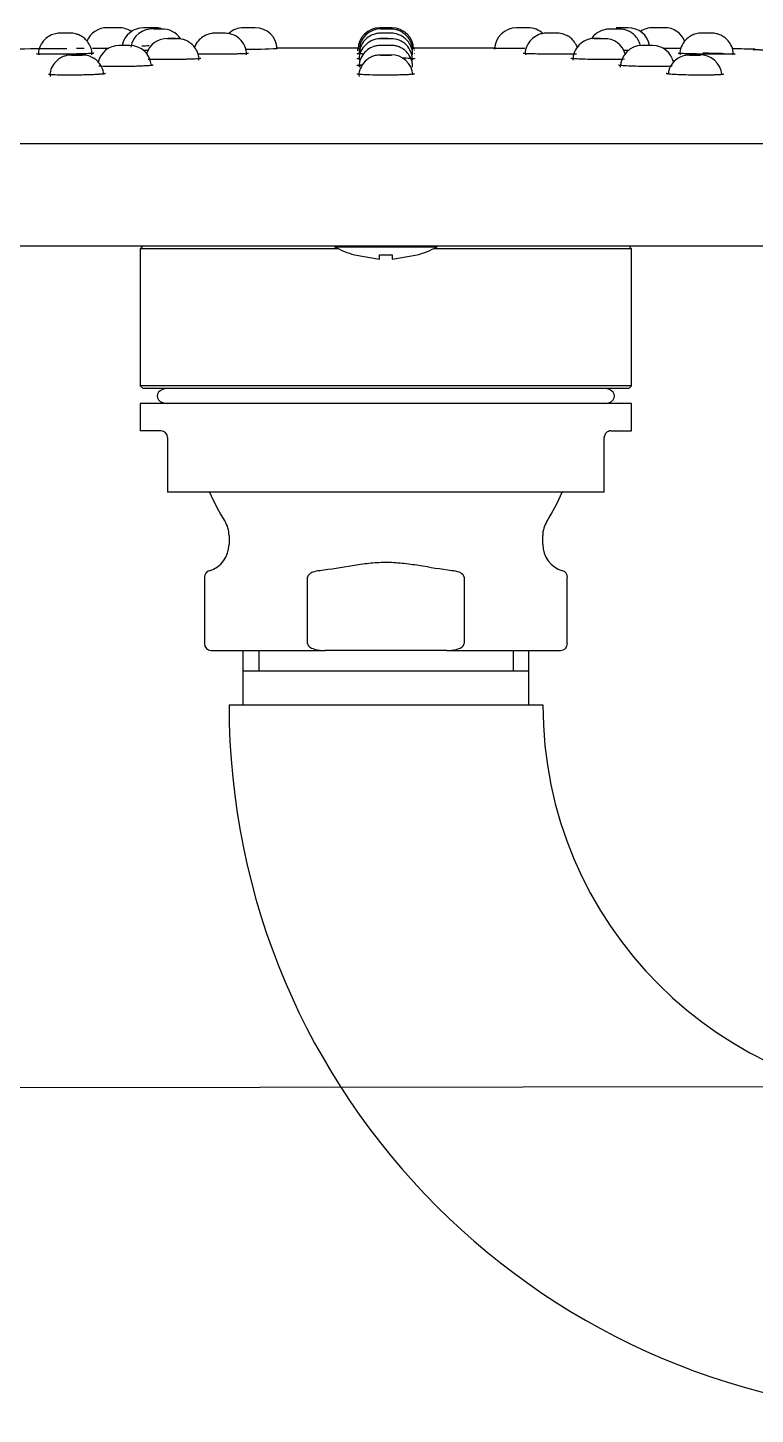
# Model space of a CAD drawing. Header units: centimetres. Extents: x -1797 to 2001, y -8788 to 1856.
# Drawn here: x -775.05 to -769.75, y 468 to 478.1 of the extents above; entities that cross this region are included whole.
import ezdxf

# ---------------------------------------------------------------- set-up
doc = ezdxf.new("R2010")
doc.units = ezdxf.units.CM
doc.header["$LTSCALE"] = 100
doc.header["$MEASUREMENT"] = 0
for name, color, linetype in [('DIM', 1, 'Continuous'), ('ID_Flooring_02', 127, 'Continuous'), ('ID_Furniture-Fixed_02', 145, 'Continuous')]:
    doc.layers.add(name, color=color, linetype=linetype)

# ---------------------------------------------------------------- blocks, each defined once
blk = doc.blocks.new('SHOWE')
at = {"layer": 'ID_Furniture-Fixed_02'}
for p, q in [((3684.82, -5439.137), (3682.535, -5439.137)), ((3682.637, -5439.137), (3682.637, -5439.534)), ((3684.719, -5439.534), (3684.719, -5439.137)), ((3684.719, -5439.385), (3682.637, -5439.385)), ((3682.752, -5439.534), (3682.752, -5439.385)), ((3684.603, -5439.534), (3684.603, -5439.385)), ((3682.357, -5439.584), (3682.357, -5440.067)), ((3683.235, -5439.534), (3682.406, -5439.534)), ((3683.108, -5440.067), (3683.108, -5439.584)), ((3683.235, -5439.534), (3684.12, -5439.534)), ((3684.95, -5439.534), (3684.12, -5439.534)), ((3684.248, -5439.584), (3684.248, -5440.067)), ((3684.999, -5440.067), (3684.999, -5439.584)), ((3682.535, -5440.306), (3682.535, -5440.37)), ((3684.82, -5440.37), (3684.82, -5440.306)), ((3682.088, -5440.687), (3685.268, -5440.687)), ((3682.088, -5440.687), (3682.088, -5441.084)), ((3685.268, -5441.084), (3685.268, -5440.687)), ((3682.039, -5441.134), (3681.89, -5441.134)), ((3681.89, -5441.134), (3681.89, -5441.332)), ((3685.317, -5441.134), (3685.466, -5441.134)), ((3685.466, -5441.332), (3685.466, -5441.134)), ((3681.89, -5441.332), (3685.466, -5441.332)), ((3681.909, -5441.442), (3681.89, -5441.462)), ((3681.909, -5441.442), (3685.446, -5441.442)), ((3685.466, -5441.462), (3685.446, -5441.442)), ((3681.89, -5441.462), (3685.466, -5441.462)), ((3681.89, -5441.462), (3681.89, -5442.46)), ((3685.466, -5442.46), (3685.466, -5441.462)), ((3681.89, -5442.46), (3683.331, -5442.46)), ((3681.89, -5442.46), (3681.909, -5442.48)), ((3683.632, -5442.384), (3683.449, -5442.416)), ((3683.632, -5442.416), (3683.632, -5442.384)), ((3683.678, -5442.415), (3683.632, -5442.416)), ((3683.724, -5442.416), (3683.678, -5442.415)), ((3683.724, -5442.384), (3683.724, -5442.416)), ((3683.906, -5442.416), (3683.724, -5442.384)), ((3684.024, -5442.46), (3685.466, -5442.46)), ((3685.446, -5442.48), (3685.466, -5442.46)), ((3694.08, -5442.48), (3673.276, -5442.48)), ((3683.678, -5442.474), (3683.305, -5442.474)), ((3683.305, -5442.474), (3683.305, -5442.48)), ((3684.051, -5442.474), (3683.678, -5442.474)), ((3684.051, -5442.48), (3684.051, -5442.474)), ((3673.276, -5443.225), (3694.08, -5443.225)), ((3681.736, -5443.941), (3681.814, -5443.941)), ((3682.885, -5443.921), (3683.481, -5443.921)), ((3683.66, -5443.941), (3683.713, -5443.941)), ((3683.661, -5443.941), (3683.717, -5443.941)), ((3683.876, -5443.921), (3684.476, -5443.921)), ((3685.542, -5443.941), (3685.62, -5443.941)), ((3681.31, -5444.03), (3681.363, -5444.03)), ((3681.648, -5444.07), (3681.734, -5444.07)), ((3681.914, -5444.07), (3682, -5444.07)), ((3681.974, -5444.06), (3682.054, -5444.06)), ((3682.083, -5443.99), (3682.162, -5443.99)), ((3682.43, -5444.03), (3682.431, -5444.03)), ((3682.435, -5444.03), (3682.48, -5444.03)), ((3682.463, -5444.03), (3682.506, -5444.03)), ((3682.642, -5444.07), (3682.727, -5444.07)), ((3683.635, -5444.07), (3683.721, -5444.07)), ((3683.638, -5443.99), (3683.718, -5443.99)), ((3683.638, -5444.03), (3683.718, -5444.03)), ((3683.638, -5444.06), (3683.718, -5444.06)), ((3683.662, -5443.991), (3683.713, -5443.991)), ((3683.662, -5444.03), (3683.713, -5444.03)), ((3683.663, -5444.06), (3683.712, -5444.06)), ((3684.629, -5444.07), (3684.714, -5444.07)), ((3684.847, -5444.03), (3684.926, -5444.03)), ((3684.863, -5444.03), (3684.917, -5444.03)), ((3685.194, -5443.99), (3685.273, -5443.99)), ((3685.21, -5443.991), (3685.264, -5443.991)), ((3685.312, -5444.06), (3685.367, -5444.06)), ((3685.356, -5444.07), (3685.442, -5444.07)), ((3685.622, -5444.07), (3685.708, -5444.07)), ((3685.984, -5444.03), (3686.018, -5444.03)), ((3686.017, -5444.03), (3686.042, -5444.03))]:
    blk.add_line(p, q, dxfattribs=at)
for centre, radius, start, end in [((3679.654, -5439.137), 5.166, 0, 90), ((3679.654, -5439.137), 2.881, 0, 90), ((3682.406, -5439.584), 0.0497, 90, 180), ((3684.95, -5439.584), 0.0497, 0, 90), ((3682.406, -5440.067), 0.0497, 180, 253.7398), ((3682.337, -5440.306), 0.199, 0, 73.7398), ((3685.019, -5440.306), 0.199, 106.2602, 180), ((3684.95, -5440.067), 0.0497, 286.2602, 0), ((3682.337, -5440.37), 0.199, 327.5383, 0), ((3685.019, -5440.37), 0.199, 180, 212.4617), ((3683.678, -5441.223), 1.391, 147.5383, 157.3119), ((3683.678, -5441.223), 1.391, 22.6881, 32.4617), ((3682.039, -5441.084), 0.0497, 270, 0), ((3685.317, -5441.084), 0.0497, 180, 270), ((3683.678, -5443.176), 0.795, 106.7357, 117.9532), ((3683.678, -5443.176), 0.795, 62.0468, 73.2719), ((3681.389, -5443.714), 0.158, 185.5372, 272.0925), ((3683.638, -5443.715), 0.157, 184.15, 270.9146), ((3681.738, -5443.782), 0.159, 191.9053, 269.2121), ((3681.812, -5443.782), 0.159, 270.7524, 359.5), ((3682.161, -5443.836), 0.155, 269.4617, 1.0637), ((3683.639, -5443.836), 0.154, 178.7811, 270.6908), ((3684.849, -5443.874), 0.156, 179.3295, 275.0121), ((3685.544, -5443.782), 0.159, 184.7315, 269.2476), ((3685.618, -5443.782), 0.159, 270.7895, 347.5465), ((3682.436, -5294.894), 149.027, 269.44353, 269.50516), ((3681.648, -5443.911), 0.159, 202.0028, 270), ((3681.914, -5443.911), 0.159, 190.8069, 270), ((3682.084, -5443.835), 0.155, 196.3184, 271.4867), ((3682.727, -5443.911), 0.159, 270, 359.5), ((3683.678, -5447.261), 3.348, 93.4825, 93.573), ((3683.635, -5443.911), 0.159, 180.5, 270), ((3683.716, -5443.906), 0.155, 268.7005, 1.1365), ((3683.721, -5443.911), 0.159, 270, 359.5), ((3683.678, -5447.261), 3.348, 86.4268, 86.7003), ((3684.68, -5447.296), 3.383, 89.6536, 93.5621), ((3684.629, -5443.911), 0.159, 181.8267, 270), ((3685.272, -5443.836), 0.155, 267.1515, 343.7558), ((3685.379, -5443.903), 0.158, 265.9081, 350.6416), ((3685.394, -5442.708), 1.229, 270.3385, 272.805), ((3685.442, -5443.911), 0.159, 270, 349.1931), ((3685.708, -5443.911), 0.159, 270, 337.4898), ((3684.92, -5294.894), 149.027, 270.36671, 270.38831), ((3684.92, -5294.894), 149.027, 270.41545, 270.55141), ((3681.36, -5431.056), 12.974, 269.939, 270.0927), ((3681.734, -5443.911), 0.159, 270, 304.5651), ((3682.131, -5415.33), 28.661, 269.9701, 270.0573), ((3682.642, -5443.911), 0.159, 227.297, 270), ((3684.714, -5443.911), 0.159, 270, 312.2933), ((3685.304, -5443.905), 0.155, 212.5111, 273.011), ((3685.356, -5443.911), 0.159, 255.1818, 270), ((3685.622, -5443.911), 0.159, 235.4349, 270)]:
    blk.add_arc(centre, radius, start, end, dxfattribs=at)
for centre, major_axis, ratio, start_param, end_param in [((3682.088, -5441.387), (0.0745, 0), 0.733333, 1.570796, 4.712389), ((3685.268, -5441.387), (-0.0745, 0), 0.733333, 1.570796, 4.712389), ((3683.678, -5443.871), (-0.0398, 0), 0.000177, 0.211646, 6.283185)]:
    blk.add_ellipse(centre, major_axis=major_axis, ratio=ratio, start_param=start_param, end_param=end_param, dxfattribs=at)
for centre, major_axis in [((3681.428, -5443.871), (0.0398, 0)), ((3685.928, -5443.871), (-0.0398, 0))]:
    blk.add_ellipse(centre, major_axis=major_axis, ratio=0.000171, dxfattribs=at)
for points, knots in [([(3683.235, -5439.534), (3683.211, -5439.534), (3683.187, -5439.536), (3683.151, -5439.545), (3683.139, -5439.549), (3683.124, -5439.559), (3683.119, -5439.562), (3683.111, -5439.572), (3683.108, -5439.578), (3683.108, -5439.584)], [0, 0, 0, 0, 0.5, 0.5, 0.75, 0.75, 0.875, 0.875, 1, 1, 1, 1]), ([(3684.248, -5439.584), (3684.248, -5439.578), (3684.245, -5439.572), (3684.237, -5439.562), (3684.232, -5439.559), (3684.216, -5439.549), (3684.205, -5439.545), (3684.169, -5439.536), (3684.145, -5439.534), (3684.12, -5439.534)], [0, 0, 0, 0, 0.125, 0.125, 0.25, 0.25, 0.5, 0.5, 1, 1, 1, 1]), ([(3683.108, -5440.067), (3683.108, -5440.072), (3683.11, -5440.076), (3683.114, -5440.084), (3683.118, -5440.087), (3683.128, -5440.096), (3683.136, -5440.1), (3683.161, -5440.11), (3683.179, -5440.113), (3683.197, -5440.115)], [0, 0, 0, 0, 0.125, 0.125, 0.25, 0.25, 0.5, 0.5, 1, 1, 1, 1]), ([(3683.197, -5440.115), (3683.278, -5440.124), (3683.358, -5440.139), (3683.479, -5440.158), (3683.519, -5440.164), (3683.58, -5440.17), (3683.6, -5440.172), (3683.641, -5440.174), (3683.662, -5440.175), (3683.722, -5440.174), (3683.762, -5440.172), (3683.842, -5440.163), (3683.882, -5440.157), (3684, -5440.138), (3684.08, -5440.124), (3684.159, -5440.115)], [0, 0, 0, 0, 0.25, 0.25, 0.375, 0.375, 0.4375, 0.4375, 0.5, 0.5, 0.625, 0.625, 0.75, 0.75, 1, 1, 1, 1]), ([(3684.159, -5440.115), (3684.177, -5440.113), (3684.194, -5440.11), (3684.22, -5440.1), (3684.228, -5440.096), (3684.238, -5440.087), (3684.241, -5440.084), (3684.246, -5440.076), (3684.248, -5440.072), (3684.248, -5440.067)], [0, 0, 0, 0, 0.5, 0.5, 0.75, 0.75, 0.875, 0.875, 1, 1, 1, 1]), ([(3681.226, -5443.734), (3681.219, -5443.733), (3681.217, -5443.731), (3681.228, -5443.729), (3681.241, -5443.727), (3681.247, -5443.727)], [0.8749193, 0.8749193, 0.8749193, 0.8749193, 0.9372939, 0.9687809, 1, 1, 1, 1]), ([(3681.247, -5443.727), (3681.254, -5443.727), (3681.269, -5443.726), (3681.299, -5443.725), (3681.334, -5443.724), (3681.385, -5443.724), (3681.455, -5443.724), (3681.535, -5443.727), (3681.597, -5443.73), (3681.624, -5443.733), (3681.632, -5443.735), (3681.635, -5443.736), (3681.636, -5443.736), (3681.636, -5443.737), (3681.636, -5443.737)], [0, 0, 0, 0, 0.0319815, 0.0627738, 0.0935888, 0.1256275, 0.1879663, 0.2503039, 0.312673, 0.3750749, 0.3829363, 0.3907883, 0.4064706, 0.4095279, 0.4095279, 0.4095279, 0.4095279]), ([(3681.442, -5443.871), (3681.447, -5443.871), (3681.455, -5443.871), (3681.465, -5443.871), (3681.465, -5443.871), (3681.469, -5443.871), (3681.471, -5443.871), (3681.478, -5443.871), (3681.495, -5443.869), (3681.524, -5443.862), (3681.562, -5443.843), (3681.597, -5443.808), (3681.619, -5443.766), (3681.622, -5443.739), (3681.623, -5443.729)], [0, 0, 0, 0, 0.0504538, 0.1008884, 0.1527523, 0.1560156, 0.1606696, 0.1795067, 0.2307355, 0.3333953, 0.4890729, 0.6587176, 0.8449096, 0.9508175, 0.9508175, 0.9508175, 0.9508175]), ([(3683.469, -5443.734), (3683.471, -5443.733), (3683.479, -5443.731), (3683.503, -5443.729), (3683.521, -5443.727), (3683.53, -5443.727)], [0.8845476, 0.8845476, 0.8845476, 0.8845476, 0.9372939, 0.9687809, 1, 1, 1, 1]), ([(3683.53, -5443.727), (3683.54, -5443.727), (3683.561, -5443.726), (3683.597, -5443.725), (3683.636, -5443.724), (3683.691, -5443.724), (3683.76, -5443.724), (3683.829, -5443.727), (3683.876, -5443.73), (3683.887, -5443.733), (3683.887, -5443.734)], [0, 0, 0, 0, 0.0319815, 0.0627738, 0.0935888, 0.1256275, 0.1879663, 0.2503039, 0.312673, 0.3750749, 0.3750749, 0.3750749, 0.3750749]), ([(3683.682, -5443.871), (3683.687, -5443.871), (3683.696, -5443.871), (3683.708, -5443.871), (3683.714, -5443.871), (3683.716, -5443.871), (3683.717, -5443.871), (3683.718, -5443.871), (3683.719, -5443.871), (3683.725, -5443.871), (3683.738, -5443.87), (3683.759, -5443.866), (3683.787, -5443.856), (3683.824, -5443.833), (3683.858, -5443.792), (3683.876, -5443.746), (3683.874, -5443.721), (3683.873, -5443.714)], [0, 0, 0, 0, 0.048679, 0.097203, 0.145762, 0.170859, 0.180631, 0.183451, 0.186712, 0.196188, 0.242647, 0.309027, 0.410755, 0.53779, 0.743446, 0.930945, 1, 1, 1, 1]), ([(3685.719, -5443.737), (3685.719, -5443.737), (3685.72, -5443.736), (3685.721, -5443.736), (3685.724, -5443.735), (3685.732, -5443.733), (3685.752, -5443.731), (3685.789, -5443.729), (3685.812, -5443.727), (3685.823, -5443.727)], [0.8414877, 0.8414877, 0.8414877, 0.8414877, 0.8435452, 0.8592222, 0.8670676, 0.8749193, 0.9372939, 0.9687809, 1, 1, 1, 1]), ([(3685.733, -5443.729), (3685.734, -5443.741), (3685.737, -5443.767), (3685.758, -5443.805), (3685.786, -5443.835), (3685.814, -5443.853), (3685.84, -5443.864), (3685.86, -5443.869), (3685.875, -5443.871), (3685.883, -5443.871), (3685.887, -5443.871), (3685.888, -5443.871), (3685.888, -5443.871), (3685.889, -5443.871), (3685.89, -5443.871), (3685.894, -5443.871), (3685.905, -5443.871), (3685.915, -5443.871), (3685.92, -5443.871), (3685.922, -5443.871)], [0.0483186, 0.0483186, 0.0483186, 0.0483186, 0.1671586, 0.3281212, 0.4611046, 0.573495, 0.6660126, 0.7376624, 0.7870287, 0.8143811, 0.820448, 0.8234872, 0.8261615, 0.8303177, 0.8402097, 0.8926219, 0.9396823, 0.9867899, 1, 1, 1, 1]), ([(3685.823, -5443.727), (3685.836, -5443.727), (3685.86, -5443.726), (3685.9, -5443.725), (3685.941, -5443.724), (3685.995, -5443.724), (3686.058, -5443.724), (3686.114, -5443.727), (3686.131, -5443.729), (3686.135, -5443.73)], [0, 0, 0, 0, 0.0319815, 0.0627738, 0.0935888, 0.1256275, 0.1879663, 0.2503039, 0.312673, 0.312673, 0.312673, 0.312673]), ([(3685.922, -5443.871), (3685.927, -5443.871), (3685.937, -5443.871), (3685.951, -5443.871), (3685.961, -5443.871), (3685.965, -5443.871), (3685.967, -5443.871), (3685.967, -5443.871), (3685.968, -5443.871), (3685.968, -5443.871), (3685.974, -5443.871), (3685.985, -5443.87), (3686.005, -5443.867), (3686.032, -5443.859), (3686.067, -5443.839), (3686.101, -5443.803), (3686.123, -5443.757), (3686.123, -5443.728), (3686.123, -5443.714)], [0, 0, 0, 0, 0.047035, 0.093913, 0.140662, 0.187649, 0.200192, 0.206074, 0.208903, 0.211329, 0.215748, 0.261379, 0.321973, 0.406023, 0.532468, 0.702312, 0.878625, 1, 1, 1, 1]), ([(3681.15, -5443.873), (3681.15, -5443.881), (3681.148, -5443.905), (3681.163, -5443.944), (3681.189, -5443.981), (3681.218, -5444.004), (3681.245, -5444.019), (3681.269, -5444.026), (3681.286, -5444.029), (3681.298, -5444.03), (3681.304, -5444.03), (3681.306, -5444.03), (3681.306, -5444.03), (3681.306, -5444.03), (3681.307, -5444.03), (3681.307, -5444.03), (3681.308, -5444.03), (3681.31, -5444.03), (3681.313, -5444.03), (3681.314, -5444.03)], [0, 0, 0, 0, 0.081975, 0.282355, 0.443578, 0.579563, 0.6934, 0.784741, 0.852019, 0.89426, 0.914033, 0.917049, 0.918515, 0.919769, 0.921656, 0.925699, 0.941362, 0.990969, 1, 1, 1, 1]), ([(3681.381, -5444.03), (3681.381, -5444.03), (3681.383, -5444.03), (3681.39, -5444.03), (3681.403, -5444.029), (3681.425, -5444.024), (3681.455, -5444.013), (3681.492, -5443.988), (3681.523, -5443.946), (3681.539, -5443.902), (3681.537, -5443.879), (3681.536, -5443.873)], [0, 0, 0, 0, 0.004106, 0.029338, 0.074726, 0.166853, 0.30115, 0.465547, 0.702264, 0.932197, 1, 1, 1, 1]), ([(3681.593, -5443.789), (3681.6, -5443.789), (3681.615, -5443.788), (3681.645, -5443.787), (3681.68, -5443.787), (3681.731, -5443.787), (3681.801, -5443.787), (3681.88, -5443.789), (3681.943, -5443.792), (3681.97, -5443.794), (3681.979, -5443.796), (3681.981, -5443.796), (3681.983, -5443.797), (3681.984, -5443.797), (3681.984, -5443.797)], [0, 0, 0, 0, 0.0319616, 0.0627503, 0.0935661, 0.1255954, 0.1880308, 0.2504807, 0.3128343, 0.3752206, 0.3830803, 0.3909305, 0.4066091, 0.4122742, 0.4122742, 0.4122742, 0.4122742]), ([(3681.941, -5443.84), (3681.949, -5443.839), (3681.963, -5443.839), (3681.993, -5443.838), (3682.028, -5443.838), (3682.08, -5443.838), (3682.15, -5443.838), (3682.229, -5443.84), (3682.292, -5443.842), (3682.318, -5443.844), (3682.326, -5443.845), (3682.329, -5443.845), (3682.33, -5443.846), (3682.331, -5443.846), (3682.331, -5443.846)], [0, 0, 0, 0, 0.0319875, 0.0627928, 0.0935959, 0.1255649, 0.1880565, 0.250576, 0.3129169, 0.3752328, 0.3830813, 0.3909294, 0.4066265, 0.4120967, 0.4120967, 0.4120967, 0.4120967]), ([(3682.506, -5444.03), (3682.506, -5444.03), (3682.506, -5444.03), (3682.506, -5444.03), (3682.507, -5444.03), (3682.51, -5444.03), (3682.519, -5444.03), (3682.538, -5444.028), (3682.573, -5444.018), (3682.613, -5443.993), (3682.647, -5443.95), (3682.664, -5443.906), (3682.663, -5443.881), (3682.662, -5443.873)], [0, 0, 0, 0, 0.00099, 0.003823, 0.006552, 0.010825, 0.039617, 0.117678, 0.245005, 0.468292, 0.680612, 0.90708, 1, 1, 1, 1]), ([(3683.559, -5443.85), (3683.549, -5443.85), (3683.518, -5443.849), (3683.488, -5443.847), (3683.474, -5443.846), (3683.47, -5443.845), (3683.469, -5443.845), (3683.469, -5443.845), (3683.469, -5443.844), (3683.469, -5443.844)], [0.7220269, 0.7220269, 0.7220269, 0.7220269, 0.7499247, 0.81232, 0.8436526, 0.8593372, 0.8671853, 0.8750384, 0.881842, 0.881842, 0.881842, 0.881842]), ([(3683.484, -5443.783), (3683.484, -5443.797), (3683.485, -5443.826), (3683.504, -5443.867), (3683.531, -5443.899), (3683.56, -5443.92), (3683.586, -5443.932), (3683.608, -5443.938), (3683.624, -5443.94), (3683.634, -5443.941), (3683.639, -5443.941), (3683.64, -5443.941), (3683.64, -5443.941), (3683.641, -5443.941), (3683.641, -5443.941), (3683.641, -5443.941), (3683.643, -5443.941), (3683.65, -5443.941), (3683.657, -5443.941), (3683.662, -5443.941)], [0, 0, 0, 0, 0.136583, 0.311311, 0.454455, 0.575507, 0.675929, 0.754936, 0.811003, 0.843871, 0.857432, 0.858897, 0.859867, 0.861026, 0.863077, 0.868491, 0.906055, 0.952572, 1, 1, 1, 1]), ([(3683.485, -5443.873), (3683.485, -5443.882), (3683.483, -5443.907), (3683.499, -5443.947), (3683.525, -5443.982), (3683.554, -5444.005), (3683.581, -5444.019), (3683.604, -5444.026), (3683.622, -5444.029), (3683.633, -5444.03), (3683.639, -5444.03), (3683.641, -5444.03), (3683.641, -5444.03), (3683.641, -5444.03), (3683.641, -5444.03), (3683.642, -5444.03), (3683.642, -5444.03)], [0, 0, 0, 0, 0.101613, 0.314684, 0.486751, 0.632013, 0.753433, 0.850524, 0.921574, 0.96565, 0.985754, 0.988458, 0.990263, 0.992447, 0.99641, 1, 1, 1, 1]), ([(3683.662, -5443.941), (3683.662, -5443.941), (3683.665, -5443.941), (3683.676, -5443.941), (3683.69, -5443.941), (3683.702, -5443.941), (3683.711, -5443.941), (3683.715, -5443.941), (3683.715, -5443.941), (3683.715, -5443.941), (3683.716, -5443.941), (3683.717, -5443.941), (3683.726, -5443.941), (3683.742, -5443.939), (3683.775, -5443.931), (3683.813, -5443.911), (3683.849, -5443.872), (3683.871, -5443.827), (3683.872, -5443.798), (3683.872, -5443.783)], [0, 0, 0, 0, 0.001105, 0.044751, 0.088405, 0.131996, 0.175465, 0.219082, 0.229266, 0.230934, 0.231968, 0.233641, 0.241785, 0.314186, 0.387424, 0.555273, 0.707428, 0.878029, 1, 1, 1, 1]), ([(3683.713, -5443.991), (3683.713, -5443.991), (3683.714, -5443.991), (3683.715, -5443.991), (3683.715, -5443.991), (3683.716, -5443.991), (3683.717, -5443.991), (3683.722, -5443.99), (3683.733, -5443.99), (3683.754, -5443.986), (3683.785, -5443.976), (3683.822, -5443.952), (3683.855, -5443.912), (3683.873, -5443.868), (3683.872, -5443.842), (3683.871, -5443.833)], [0, 0, 0, 0, 0.017329, 0.032096, 0.03797, 0.041586, 0.044648, 0.053278, 0.09609, 0.176478, 0.304231, 0.472188, 0.684988, 0.902836, 1, 1, 1, 1]), ([(3683.713, -5444.03), (3683.713, -5444.03), (3683.714, -5444.03), (3683.714, -5444.03), (3683.715, -5444.03), (3683.715, -5444.03), (3683.715, -5444.03), (3683.718, -5444.03), (3683.725, -5444.03), (3683.738, -5444.029), (3683.764, -5444.023), (3683.798, -5444.009), (3683.836, -5443.978), (3683.862, -5443.935), (3683.876, -5443.895), (3683.872, -5443.875), (3683.872, -5443.873)], [0, 0, 0, 0, 0.013485, 0.027662, 0.035101, 0.037538, 0.039806, 0.04351, 0.067453, 0.123714, 0.192692, 0.379461, 0.549582, 0.751328, 0.972907, 1, 1, 1, 1]), ([(3683.857, -5443.791), (3683.862, -5443.791), (3683.879, -5443.793), (3683.887, -5443.794), (3683.887, -5443.796), (3683.886, -5443.796), (3683.883, -5443.797), (3683.872, -5443.799), (3683.858, -5443.8), (3683.849, -5443.8)], [0.2910466, 0.2910466, 0.2910466, 0.2910466, 0.3128343, 0.3752206, 0.3830803, 0.3909305, 0.4066091, 0.4379106, 0.4738975, 0.4738975, 0.4738975, 0.4738975]), ([(3683.863, -5443.841), (3683.866, -5443.842), (3683.88, -5443.843), (3683.887, -5443.844), (3683.887, -5443.845), (3683.886, -5443.845), (3683.885, -5443.845), (3683.885, -5443.845)], [0.29872642, 0.29872642, 0.29872642, 0.29872642, 0.31291688, 0.37523277, 0.38308131, 0.39092939, 0.39535051, 0.39535051, 0.39535051, 0.39535051]), ([(3685.025, -5443.846), (3685.025, -5443.846), (3685.026, -5443.846), (3685.027, -5443.845), (3685.029, -5443.845), (3685.037, -5443.844), (3685.058, -5443.842), (3685.095, -5443.841), (3685.117, -5443.84), (3685.129, -5443.84)], [0.8393183, 0.8393183, 0.8393183, 0.8393183, 0.8436526, 0.8593372, 0.8671853, 0.8750384, 0.9373716, 0.9687935, 1, 1, 1, 1]), ([(3685.04, -5443.833), (3685.039, -5443.837), (3685.036, -5443.858), (3685.05, -5443.897), (3685.074, -5443.936), (3685.103, -5443.961), (3685.131, -5443.977), (3685.155, -5443.985), (3685.174, -5443.989), (3685.186, -5443.99), (3685.193, -5443.99), (3685.196, -5443.991), (3685.196, -5443.991), (3685.196, -5443.991), (3685.197, -5443.991), (3685.197, -5443.991), (3685.197, -5443.991)], [0, 0, 0, 0, 0.044739, 0.269351, 0.447842, 0.597765, 0.723786, 0.825895, 0.902533, 0.952352, 0.977112, 0.981125, 0.983592, 0.986297, 0.990965, 1, 1, 1, 1]), ([(3685.129, -5443.84), (3685.141, -5443.839), (3685.166, -5443.839), (3685.206, -5443.838), (3685.247, -5443.838), (3685.301, -5443.838), (3685.361, -5443.838), (3685.395, -5443.839), (3685.408, -5443.839)], [0, 0, 0, 0, 0.0319875, 0.0627928, 0.0935959, 0.1255649, 0.1880565, 0.2409846, 0.2409846, 0.2409846, 0.2409846]), ([(3685.372, -5443.797), (3685.372, -5443.797), (3685.373, -5443.797), (3685.374, -5443.797), (3685.376, -5443.796), (3685.384, -5443.795), (3685.404, -5443.793), (3685.44, -5443.791), (3685.463, -5443.79), (3685.474, -5443.789)], [0.841988, 0.841988, 0.841988, 0.841988, 0.8435815, 0.8592547, 0.8670984, 0.8749483, 0.9373081, 0.9687805, 1, 1, 1, 1]), ([(3685.474, -5443.789), (3685.487, -5443.789), (3685.511, -5443.788), (3685.551, -5443.787), (3685.592, -5443.787), (3685.646, -5443.787), (3685.71, -5443.787), (3685.75, -5443.789), (3685.765, -5443.79), (3685.767, -5443.79)], [0, 0, 0, 0, 0.0319616, 0.0627503, 0.0935661, 0.1255954, 0.1880308, 0.2504807, 0.2600285, 0.2600285, 0.2600285, 0.2600285]), ([(3685.819, -5443.873), (3685.819, -5443.878), (3685.816, -5443.899), (3685.83, -5443.938), (3685.855, -5443.976), (3685.883, -5444.002), (3685.911, -5444.017), (3685.935, -5444.025), (3685.954, -5444.029), (3685.966, -5444.03), (3685.973, -5444.03), (3685.975, -5444.03), (3685.976, -5444.03), (3685.976, -5444.03), (3685.976, -5444.03), (3685.977, -5444.03), (3685.979, -5444.03), (3685.983, -5444.03), (3685.984, -5444.03)], [0, 0, 0, 0, 0.048249, 0.255812, 0.421107, 0.560064, 0.676796, 0.771235, 0.841908, 0.887601, 0.910129, 0.913776, 0.915803, 0.917782, 0.920966, 0.928566, 0.974791, 1, 1, 1, 1]), ([(3686.038, -5444.03), (3686.038, -5444.03), (3686.042, -5444.03), (3686.046, -5444.03), (3686.048, -5444.03), (3686.049, -5444.03), (3686.049, -5444.03), (3686.05, -5444.03), (3686.05, -5444.03), (3686.052, -5444.03), (3686.06, -5444.03), (3686.081, -5444.028), (3686.116, -5444.018), (3686.157, -5443.992), (3686.19, -5443.95), (3686.208, -5443.906), (3686.206, -5443.881), (3686.205, -5443.873)], [0, 0, 0, 0, 0.003774, 0.053507, 0.091221, 0.098049, 0.103053, 0.104651, 0.106309, 0.110662, 0.123724, 0.195109, 0.340579, 0.516702, 0.712475, 0.916126, 1, 1, 1, 1]), ([(3680.848, -5443.905), (3680.866, -5443.906), (3680.887, -5443.906), (3680.907, -5443.906), (3680.913, -5443.906), (3680.921, -5443.907), (3680.939, -5443.907), (3680.971, -5443.908), (3681.003, -5443.908), (3681.006, -5443.909), (3681.002, -5443.909)], [0.3323698, 0.3323698, 0.3323698, 0.3323698, 0.3751925, 0.3830527, 0.3869793, 0.390904, 0.4065833, 0.4378863, 0.5003689, 0.5628506, 0.5628506, 0.5628506, 0.5628506]), ([(3681.145, -5443.88), (3681.141, -5443.88), (3681.135, -5443.88), (3681.133, -5443.879), (3681.139, -5443.878), (3681.141, -5443.878)], [0.90820287, 0.90820287, 0.90820287, 0.90820287, 0.93730583, 0.96875897, 1, 1, 1, 1]), ([(3681.141, -5443.878), (3681.146, -5443.878), (3681.154, -5443.877), (3681.176, -5443.877), (3681.204, -5443.877), (3681.249, -5443.876), (3681.315, -5443.877), (3681.399, -5443.878), (3681.473, -5443.88), (3681.513, -5443.881), (3681.529, -5443.882), (3681.535, -5443.882), (3681.544, -5443.882), (3681.548, -5443.883), (3681.55, -5443.883)], [0, 0, 0, 0, 0.0319254, 0.0627327, 0.0935752, 0.1255871, 0.1880356, 0.2504652, 0.3128194, 0.3752062, 0.3830662, 0.3909167, 0.4065957, 0.437898, 0.437898, 0.437898, 0.437898]), ([(3681.37, -5443.886), (3681.343, -5443.886), (3681.287, -5443.885), (3681.237, -5443.884), (3681.216, -5443.883)], [0.6875933, 0.6875933, 0.6875933, 0.6875933, 0.7499489, 0.8122735, 0.8122735, 0.8122735, 0.8122735]), ([(3681.528, -5443.918), (3681.533, -5443.918), (3681.556, -5443.918), (3681.601, -5443.919), (3681.644, -5443.919), (3681.662, -5443.919)], [0.2325935, 0.2325935, 0.2325935, 0.2325935, 0.2504153, 0.3127738, 0.3526964, 0.3526964, 0.3526964, 0.3526964]), ([(3681.823, -5443.939), (3681.826, -5443.951), (3681.837, -5443.977), (3681.859, -5444.009), (3681.888, -5444.034), (3681.915, -5444.048), (3681.939, -5444.056), (3681.957, -5444.059), (3681.969, -5444.06), (3681.974, -5444.06), (3681.977, -5444.06), (3681.977, -5444.06), (3681.977, -5444.06), (3681.978, -5444.06), (3681.978, -5444.06), (3681.978, -5444.06), (3681.981, -5444.06), (3681.984, -5444.06), (3681.985, -5444.06)], [0.1382224, 0.1382224, 0.1382224, 0.1382224, 0.27622, 0.4384181, 0.5751353, 0.6896884, 0.7817936, 0.8499044, 0.8929829, 0.913432, 0.9170796, 0.9184686, 0.9194782, 0.920933, 0.9238864, 0.9338465, 0.9839733, 1, 1, 1, 1]), ([(3682.281, -5443.92), (3682.284, -5443.929), (3682.295, -5443.952), (3682.315, -5443.981), (3682.344, -5444.005), (3682.372, -5444.019), (3682.395, -5444.026), (3682.413, -5444.029), (3682.424, -5444.03), (3682.43, -5444.03), (3682.432, -5444.03), (3682.432, -5444.03), (3682.433, -5444.03), (3682.433, -5444.03), (3682.433, -5444.03), (3682.434, -5444.03), (3682.435, -5444.03)], [0.1860483, 0.1860483, 0.1860483, 0.1860483, 0.2940397, 0.4611196, 0.6020611, 0.7200275, 0.8146441, 0.8842837, 0.9279475, 0.9483113, 0.9512128, 0.9528478, 0.9544608, 0.9570474, 0.9631654, 1, 1, 1, 1]), ([(3682.289, -5443.878), (3682.296, -5443.878), (3682.311, -5443.877), (3682.341, -5443.877), (3682.376, -5443.877), (3682.428, -5443.876), (3682.498, -5443.877), (3682.577, -5443.878), (3682.639, -5443.88), (3682.666, -5443.881), (3682.674, -5443.882), (3682.676, -5443.882), (3682.677, -5443.882), (3682.678, -5443.882), (3682.678, -5443.883)], [0, 0, 0, 0, 0.0319254, 0.0627327, 0.0935752, 0.1255871, 0.1880356, 0.2504652, 0.3128194, 0.3752062, 0.3830662, 0.3909167, 0.4065957, 0.4131137, 0.4131137, 0.4131137, 0.4131137]), ([(3682.666, -5443.918), (3682.69, -5443.918), (3682.743, -5443.918), (3682.815, -5443.919), (3682.856, -5443.919), (3682.872, -5443.919), (3682.876, -5443.919), (3682.877, -5443.919), (3682.879, -5443.919), (3682.886, -5443.919), (3682.896, -5443.919), (3682.893, -5443.92), (3682.886, -5443.92)], [0.1948393, 0.1948393, 0.1948393, 0.1948393, 0.2504153, 0.3127738, 0.3751651, 0.3908719, 0.3928337, 0.3947952, 0.3987171, 0.4065575, 0.437862, 0.5003476, 0.5003476, 0.5003476, 0.5003476]), ([(3683.485, -5443.903), (3683.484, -5443.907), (3683.482, -5443.929), (3683.495, -5443.967), (3683.52, -5444.006), (3683.549, -5444.031), (3683.576, -5444.047), (3683.6, -5444.055), (3683.619, -5444.059), (3683.632, -5444.06), (3683.638, -5444.06), (3683.641, -5444.06), (3683.641, -5444.06), (3683.641, -5444.06), (3683.642, -5444.06), (3683.642, -5444.06), (3683.642, -5444.06), (3683.642, -5444.06)], [0, 0, 0, 0, 0.049382, 0.273846, 0.452505, 0.602665, 0.728828, 0.830936, 0.907406, 0.956915, 0.981438, 0.98622, 0.988055, 0.989362, 0.991234, 0.995036, 1, 1, 1, 1]), ([(3683.843, -5443.878), (3683.854, -5443.879), (3683.877, -5443.88), (3683.887, -5443.881), (3683.887, -5443.882), (3683.886, -5443.882), (3683.884, -5443.882), (3683.883, -5443.882)], [0.2703755, 0.2703755, 0.2703755, 0.2703755, 0.3128194, 0.3752062, 0.3830662, 0.3909167, 0.4056929, 0.4056929, 0.4056929, 0.4056929]), ([(3683.857, -5443.905), (3683.862, -5443.905), (3683.879, -5443.905), (3683.887, -5443.906), (3683.887, -5443.906), (3683.886, -5443.906), (3683.885, -5443.907), (3683.884, -5443.907), (3683.882, -5443.907), (3683.882, -5443.907)], [0.2890766, 0.2890766, 0.2890766, 0.2890766, 0.3128044, 0.3751925, 0.3830527, 0.3869793, 0.390904, 0.4065833, 0.4070575, 0.4070575, 0.4070575, 0.4070575]), ([(3684.678, -5443.883), (3684.678, -5443.882), (3684.678, -5443.882), (3684.68, -5443.882), (3684.682, -5443.882), (3684.69, -5443.881), (3684.711, -5443.88), (3684.748, -5443.879), (3684.771, -5443.878), (3684.782, -5443.878)], [0.8372131, 0.8372131, 0.8372131, 0.8372131, 0.8435768, 0.8592503, 0.8670942, 0.8749444, 0.9373058, 0.968759, 1, 1, 1, 1]), ([(3684.782, -5443.878), (3684.795, -5443.878), (3684.819, -5443.877), (3684.859, -5443.877), (3684.9, -5443.877), (3684.954, -5443.876), (3685.008, -5443.877), (3685.039, -5443.877), (3685.049, -5443.877)], [0, 0, 0, 0, 0.0319254, 0.0627327, 0.0935752, 0.1255871, 0.1880356, 0.2255304, 0.2255304, 0.2255304, 0.2255304]), ([(3684.917, -5444.03), (3684.919, -5444.03), (3684.922, -5444.03), (3684.923, -5444.03), (3684.923, -5444.03), (3684.924, -5444.03), (3684.924, -5444.03), (3684.928, -5444.03), (3684.935, -5444.03), (3684.961, -5444.027), (3684.999, -5444.014), (3685.041, -5443.981), (3685.061, -5443.951), (3685.071, -5443.93), (3685.072, -5443.926)], [0, 0, 0, 0, 0.039191, 0.0658739, 0.068739, 0.0705733, 0.0727186, 0.0788025, 0.1048963, 0.1531985, 0.3801197, 0.5458989, 0.7506064, 0.7922155, 0.7922155, 0.7922155, 0.7922155]), ([(3685.694, -5443.919), (3685.712, -5443.919), (3685.742, -5443.919), (3685.782, -5443.918), (3685.803, -5443.918), (3685.813, -5443.918)], [0.8970313, 0.8970313, 0.8970313, 0.8970313, 0.9373012, 0.9686976, 1, 1, 1, 1]), ([(3685.804, -5443.884), (3685.804, -5443.884), (3685.806, -5443.883), (3685.813, -5443.882), (3685.821, -5443.882), (3685.827, -5443.882), (3685.843, -5443.881), (3685.874, -5443.88), (3685.92, -5443.879), (3685.946, -5443.878), (3685.959, -5443.878)], [0.7937729, 0.7937729, 0.7937729, 0.7937729, 0.8122735, 0.8435768, 0.8592503, 0.8670942, 0.8749444, 0.9373058, 0.968759, 1, 1, 1, 1]), ([(3685.959, -5443.878), (3685.973, -5443.878), (3686, -5443.877), (3686.041, -5443.877), (3686.081, -5443.877), (3686.13, -5443.876), (3686.184, -5443.877), (3686.215, -5443.878), (3686.221, -5443.879), (3686.221, -5443.879)], [0, 0, 0, 0, 0.0319254, 0.0627327, 0.0935752, 0.1255871, 0.1880356, 0.2504652, 0.2883707, 0.2883707, 0.2883707, 0.2883707]), ([(3682.052, -5444.06), (3682.052, -5444.06), (3682.054, -5444.06), (3682.061, -5444.06), (3682.072, -5444.059), (3682.095, -5444.054), (3682.127, -5444.042), (3682.159, -5444.019), (3682.175, -5444), (3682.181, -5443.99)], [0, 0, 0, 0, 0.005702, 0.0260983, 0.0783357, 0.1473264, 0.3104464, 0.4877049, 0.6223821, 0.6223821, 0.6223821, 0.6223821])]:
    blk.add_open_spline(points, degree=3, knots=knots, dxfattribs=at)
for points in [[(3681.911, -5443.903), (3681.922, -5443.903), (3681.933, -5443.903), (3681.944, -5443.903)], [(3683.473, -5443.88), (3683.471, -5443.881), (3683.47, -5443.881), (3683.469, -5443.881)], [(3683.473, -5443.906), (3683.471, -5443.906), (3683.47, -5443.906), (3683.469, -5443.906)], [(3685.413, -5443.903), (3685.424, -5443.903), (3685.435, -5443.903), (3685.445, -5443.903)]]:
    blk.add_open_spline(points, degree=3, dxfattribs=at)

msp = doc.modelspace()

# ---------------------------------------------------------------- linework, layer by layer
at = {"layer": 'ID_Flooring_02'}
msp.add_line((-723.148, 470.433), (-913.148, 470.233), dxfattribs=at)

# ---------------------------------------------------------------- block references
at = {"layer": 'DIM', "rotation": 180}
msp.add_blockref('SHOWE', (2911.236, -4965.971), dxfattribs=at)

doc.saveas('drawing.dxf')
